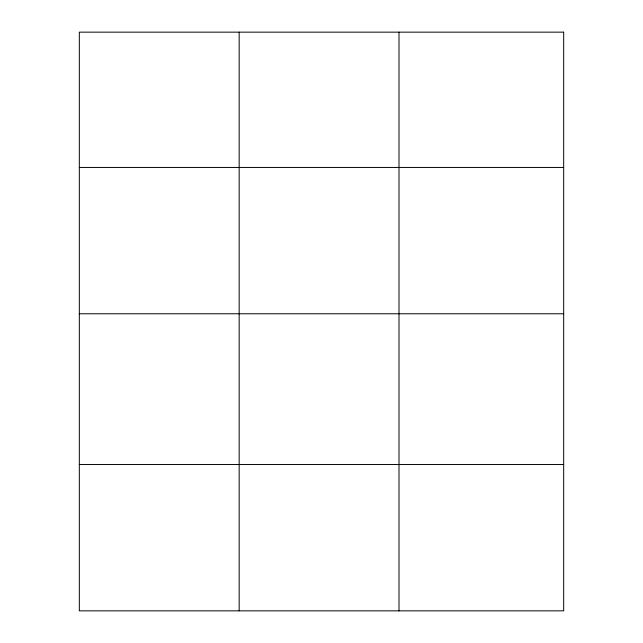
<?xml version="1.0" encoding="UTF-8"?>
<svg xmlns="http://www.w3.org/2000/svg" width="643" height="643" viewBox="0 0 643 643"><rect width="100%" height="100%" fill="white"/><g stroke="black" fill="none" stroke-linecap="round" stroke-linejoin="round"><path stroke-width="0.96" d="M79.322 167.445L563.678 167.445M79.322 313.768L563.678 313.768M79.322 464.527L563.678 464.527M398.998 32.15L398.998 610.85M239.164 32.15L239.164 610.85M563.678 32.15L79.322 32.15L79.322 610.85L563.678 610.85L563.678 32.15"/></g></svg>
